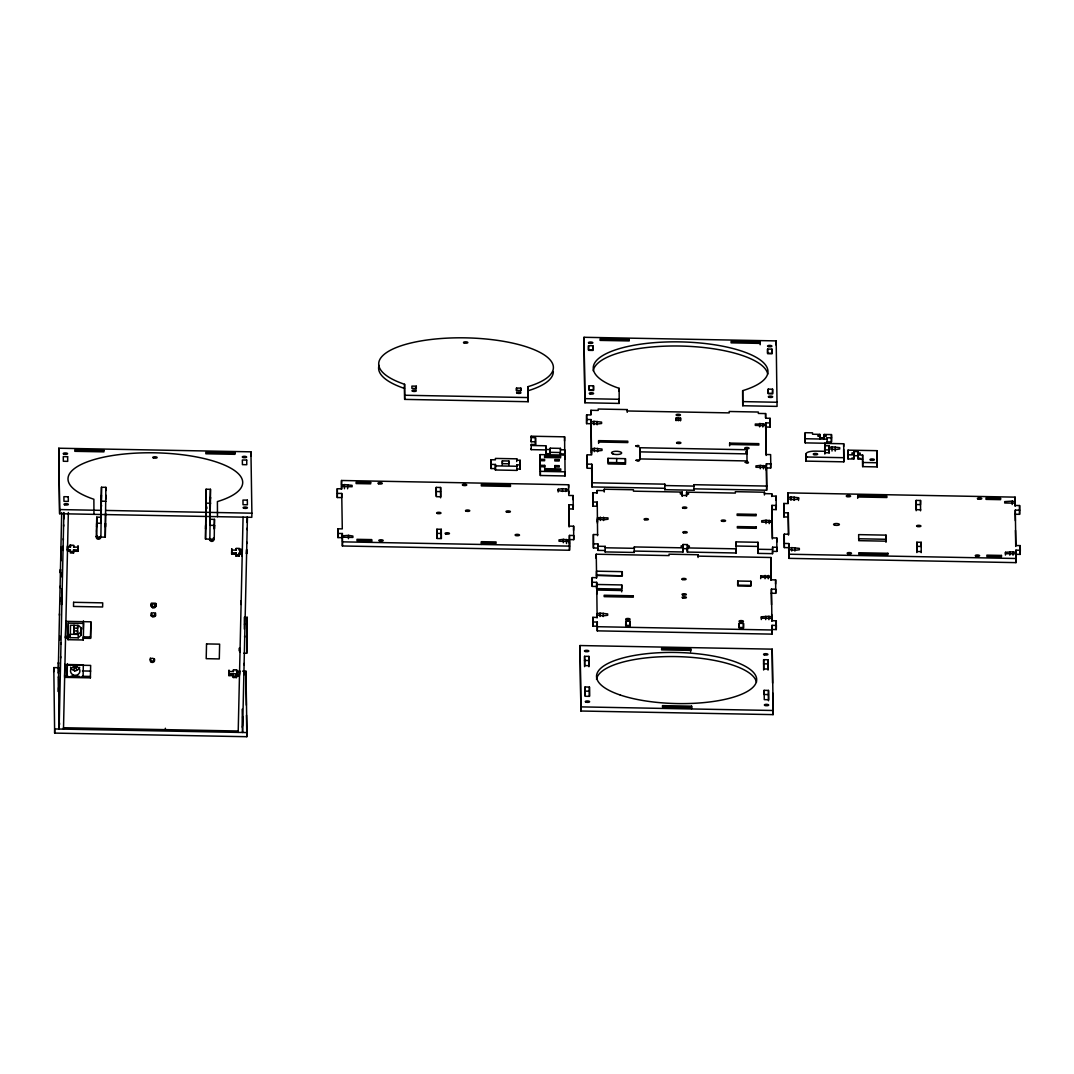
<?xml version="1.0" encoding="UTF-8"?>
<svg xmlns="http://www.w3.org/2000/svg" width="1074" height="1074" viewBox="0 0 1074 1074"><rect width="100%" height="100%" fill="white"/><g stroke="black" fill="none" stroke-linecap="round" stroke-linejoin="round"><path stroke-width="1.5" d="M214.37 527.079C214.558 520.877 214.236 533.536 214.424 527.347M60.453 571.274C60.278 577.463 60.6 564.817 60.413 570.992M59.929 638.131C59.741 644.293 60.063 631.633 59.889 637.862M60.802 599.547C60.627 605.575 60.936 593.224 60.762 599.279M61.46 575.006C61.285 581.195 61.607 568.562 61.419 574.738M60.063 669.411C60.238 663.182 59.916 675.935 60.104 669.693M61.607 603.051C61.419 609.213 61.742 596.553 61.567 602.769M67.528 548.478C67.353 554.64 67.662 542.169 67.487 548.21M96.66 524.864C96.848 518.661 96.526 531.335 96.714 525.146M105.44 525.307C105.265 531.523 105.588 518.823 105.4 525.025M205.684 527.186C205.496 533.375 205.819 520.742 205.644 526.918M242.227 551.768C242.053 557.983 242.375 545.27 242.187 551.486M243.838 673.264C243.664 679.493 243.986 666.779 243.798 672.995M53.7 671.747L53.794 667.612L58.801 667.706M58.775 448.22L59.634 513.708L251.799 517.319L251.893 513.184L250.94 451.832L58.775 448.22L59.634 513.708M54.653 733.099L54.747 728.951L246.926 732.562L246.832 736.71L54.653 733.099L53.794 667.612M61.688 512.513L58.238 672.337M61.003 551.378L61.097 547.243L61.137 560.682L61.231 556.533M58.332 678.379L58.385 691.817L58.479 687.682M61.648 593.21L61.742 589.076L61.795 602.501L61.889 598.366M59.083 720.238L59.03 722.99L58.466 662.403L58.479 663.799M59.083 719.634L59.245 713.055L59.271 714.452M63.876 512.513L59.124 729.031L59.043 724.386M64.588 675.855L64.843 664.336M65.447 637.983L65.823 621.524M63.487 729.112L68.347 512.473M67.34 663.598L67.071 676.942L83.087 677.238L83.316 664.752M68.293 621.645L68.011 639.688L83.289 639.97L83.665 623.417L68.387 623.135L68.011 639.688M67.071 676.942L67.353 664.524L83.369 664.833M70.387 551.163L67.474 551.11L67.447 549.713L70.36 549.767L70.347 552.962L73.542 553.016L73.569 549.834L77.932 549.915L77.959 551.311L73.582 551.231L73.569 549.834M67.541 545.579L67.568 546.975L70.481 547.028L70.522 545.23M70.24 637.661L70.522 625.243L78.523 625.39L81.369 628.209L81.221 635.11L78.241 637.808L70.24 637.661L70.186 634.264L78.187 634.412L81.168 631.713L81.262 627.578M77.959 551.311L78.053 547.176L73.676 547.082L73.717 545.297L69.783 545.082M73.945 633.633L74.025 625.363L73.945 633.633L77.583 633.7L77.664 625.43L77.704 628.183L74.066 628.115M77.932 549.915L78.026 545.78L78.053 547.176M83.248 629.136L83.436 620.853M83.866 638.251L90.538 638.372L90.86 622.074M90.538 638.372L90.914 621.819L65.876 621.336M93.948 514.352L93.881 499.262A87.37 27.87 1.3 0 1 93.263 459.833A87.37 27.87 1.3 0 1 216.8 462.142A87.37 27.87 1.3 0 1 217.404 501.585L217.485 516.675M67.81 676.029L64.588 675.962L64.601 677.358L90.377 677.842L90.659 665.424L64.883 664.94M96.432 530.945L96.754 517.158L101.117 517.238L101.211 523.28L96.848 523.199L96.754 517.158M101.466 495.074L101.131 507.519L101.493 487.26L105.87 487.341L105.265 537.161L96.526 536.987L96.848 523.199M101.104 517.574L101.265 506.404M100.902 537.081L101.493 487.26M105.776 497.92L105.843 495.154L105.802 499.303M105.789 490.603L105.87 487.341M105.574 513.184L105.265 537.161M151.421 603.749L151.367 606.515L151.353 605.575M155.797 603.83L155.73 606.595L156.254 605.078M205.765 503.894L206.101 489.22L210.464 489.301L209.873 539.121M206.101 498.43L205.51 539.041L214.236 539.202L214.464 519.36L210.088 519.279L210.182 525.32L214.558 525.401M205.51 539.041L206.101 489.22M210.142 503.988L210.464 489.301M210.088 519.628L210.437 497.114L210.464 498.511M214.25 528.569L214.464 519.36M228.91 674.23L229.004 670.082L228.937 675.613L233.3 675.707L233.286 674.311L228.91 674.23L228.937 675.613M231.675 552.801L231.756 548.666L231.689 554.197L236.052 554.278L236.038 552.882L231.675 552.801L231.689 554.197M236.508 675.761L239.421 675.814C238.643 662.913 241.986 679.909 236.481 674.365L236.468 677.56L233.259 677.493L233.286 674.311M229.03 671.478L233.394 671.559L233.434 669.773L236.642 669.827L236.602 671.626L239.515 671.68L239.489 670.283M239.26 554.345L242.174 554.399L242.147 553.003L239.233 552.949L239.22 556.131L236.012 556.077L236.038 552.882M231.783 550.063L236.146 550.143L236.186 548.344L239.395 548.411L239.354 550.197L242.268 550.25L242.241 548.868M236.468 677.56L236.481 674.365M239.22 556.131L239.233 552.949M237.394 674.942L237.354 670.498M240.093 553.365L240.106 548.801M239.529 647.917L239.462 651.166L239.408 648.146M239.905 652.025L239.972 648.777M240.898 604.487L241.059 601.024M242.08 556.319L242.147 553.003M238.186 732.401L243.073 517.158M244.348 629.082L244.348 617.282L247.262 617.335L246.711 653.287L243.798 653.234M247.208 517.037L247.141 522.568M247.436 517.238L242.549 732.481L242.482 727.836M242.617 671.156L245.959 671.223L246.335 705.202M250.846 455.98L250.94 451.832M247.262 617.335L246.711 653.287M337.29 488.737L337.276 497.517L341.639 497.611L341.733 493.463L337.37 493.382L337.29 488.737L341.666 488.818M337.276 497.517L337.37 493.382M337.921 528.797L337.894 537.577L342.27 537.658L342.364 533.523L337.988 533.442L337.921 528.797L342.284 528.878L341.733 493.463M337.894 537.577L337.988 533.442M341.438 484.642L341.532 480.494L568.643 484.763L568.71 489.422L562.588 488.697L562.534 491.462M342.324 541.336L342.364 533.523M342.391 545.981L342.485 541.846L569.596 546.116L569.502 550.25L342.391 545.981L342.418 537.201L352.903 537.443L352.876 536.047L348.5 535.362L342.391 535.845M344.418 488.737L344.512 484.602L352.084 485.341L352.111 486.737L341.626 486.495M347.614 488.791L347.707 484.656M348.446 538.718L348.5 535.362M371.497 542.357L371.564 539.604L356.998 539.323L357.024 540.719L371.591 541.001L371.564 539.604M404.495 388.439L404.589 384.291A87.37 27.87 1.3 0 1 403.972 344.861A87.37 27.87 1.3 0 1 527.509 347.184A87.37 27.87 1.3 0 1 528.126 386.613L528.207 401.716L404.67 399.394L404.495 388.439A87.37 27.87 1.3 0 1 379.041 365.335M404.67 399.394L404.589 384.291M416.202 388.936L416.269 386.17L411.892 386.09L411.933 388.412L416.296 388.493L416.269 386.17M436.219 496.175L436.245 487.395L440.608 487.475L440.756 496.765L436.38 496.685L436.245 487.395M436.876 538.007L436.89 529.213L441.266 529.294L441.401 538.598L437.037 538.504L436.89 529.213M440.608 497.812L440.608 487.475M441.239 538.087L441.266 529.294M481.421 544.424L481.474 541.672L496.04 541.94L496.054 543.337L481.501 543.055L481.474 541.672M520.232 464.935L520.165 460.29L516.809 460.222L516.795 458.826L495.382 458.423L495.409 459.82L491.046 459.739L491.019 468.533L495.382 468.613L495.409 469.996L516.809 470.399L516.889 464.867L520.232 464.935L520.138 469.07L516.795 469.016L516.809 470.399M491.019 468.533L491.046 459.739M495.382 468.613L495.476 464.465L491.113 464.384M495.409 469.996L495.476 464.465M502.243 465.015L502.337 460.88L508.888 461.001L508.928 463.793L502.377 463.673L502.337 460.88M508.794 465.149L508.888 461.001M516.446 390.815L516.5 388.063L520.877 388.144L520.903 390.466L516.54 390.386L516.5 388.063M516.728 461.592L516.795 458.826M520.809 390.896L520.877 388.144M520.165 460.29L520.138 469.07M528.207 401.716L528.126 386.613M535.47 444.555L535.429 441.817L531.066 441.736L531.133 436.205L564.615 436.836L564.736 453.993L560.36 453.899L560.346 452.516L550.143 452.315L550.237 448.18L560.44 448.368L560.453 449.764L564.83 449.845L564.736 453.993M550.237 448.18L550.17 453.711L545.807 453.631L545.74 449.912L531.187 449.644L531.268 444.435L535.631 444.515L535.523 437.682L531.16 437.601L531.133 436.205M535.429 441.817L535.523 437.682M540.155 454.624L540.222 459.269L544.599 459.35L544.612 460.746L540.249 460.665L540.329 475.487L565.072 475.957L564.911 455.094L540.155 454.624L540.128 463.404M540.222 459.269L540.222 469.445M540.329 475.487L540.343 466.707L544.706 466.787L544.693 465.391L540.316 465.311M544.625 468.157L544.693 465.391M544.679 471.405L544.746 468.653L560.749 468.949L560.776 470.345L544.76 470.036L544.746 468.653M545.74 449.912L545.834 445.777L531.281 445.495L531.268 444.435M545.807 453.631L545.834 445.777M554.815 468.345L554.882 465.579L559.245 465.673L559.272 467.056L554.909 466.975L554.882 465.579M558.171 491.973L558.238 489.22L562.588 488.697M560.36 453.899L560.44 448.368M564.521 440.971L564.615 436.836M564.817 459.229L564.911 455.094M563.326 542.719L563.38 539.349L569.502 540.074L569.502 550.25M565.072 475.957L565.166 471.822L540.423 471.352M565.73 491.516L565.797 488.751M566.495 543.551L566.589 539.417M568.576 487.529L568.643 484.763M568.67 493.57L568.737 490.805L562.628 491.301L558.252 490.617L558.238 489.22M568.858 508.888L568.952 504.753L573.328 504.834L573.234 508.969L568.858 508.888L569.139 526.985M569.341 539.564L569.435 535.416L573.798 535.51L573.704 539.645L569.341 539.564L569.408 544.209M573.086 499.678L573.18 495.544L568.804 495.463L568.737 490.805M573.556 530.355L573.65 526.206L569.287 526.126L568.952 504.753M584.028 337.29L584.887 402.777L619.215 403.421L619.134 388.332A87.37 27.87 1.3 0 1 618.517 348.902A87.37 27.87 1.3 0 1 742.053 351.211A87.37 27.87 1.3 0 1 742.671 390.654L742.738 405.744L777.066 406.388L776.193 340.901L584.028 337.29L584.887 402.777M580.041 645.541L580.9 711.015L773.079 714.626L773.173 710.491L772.206 649.152L580.041 645.541L580.9 711.015M765.681 428.405L765.668 427.009L770.031 427.09L770.058 418.31L765.681 418.216L765.614 413.571L758.338 413.436L758.311 412.04L729.192 411.49L729.219 412.886L627.31 410.98L627.283 409.583L598.178 409.033L598.191 410.429L590.915 410.295L590.982 414.94L586.619 414.859L586.592 423.639L590.968 423.72L590.995 426.042M586.592 423.639L586.619 414.859M588.525 345.694L588.431 349.842L592.794 349.923L592.888 345.774L588.525 345.694L588.592 350.339L592.969 350.419L592.888 345.774M594.365 451.671L594.419 448.314L602.004 449.053L602.017 450.449L597.668 450.973L591.532 450.261L591.613 454.906L587.236 454.826L587.29 468.251L591.667 468.331L591.949 486.925L664.739 488.294L664.766 489.69L693.885 490.241L693.952 484.696L766.742 486.066L766.648 490.214L693.858 488.845L693.885 490.241M587.29 468.251L587.236 454.826M589.089 388.519L589.156 385.754L593.519 385.834L593.586 390.48L589.223 390.399L589.156 385.754M584.578 666.645L584.578 656.308L588.941 656.389L589.089 665.679L584.726 665.598L584.578 656.308M590.821 414.43L590.915 410.295M585.035 695.764L585.048 686.984L589.425 687.065L589.572 696.355L585.196 696.274L585.048 686.984M586.686 419.504L591.062 419.585L591.425 453M591.438 454.396L591.116 423.304L597.238 424.015L601.601 423.505L601.574 422.109L594.003 421.357L593.949 424.727M591.667 468.331L591.761 464.196L587.384 464.116M593.519 385.834L593.425 389.969L589.062 389.889M591.949 486.925L591.761 464.196M588.941 666.726L588.941 656.389M592.727 492.724L592.781 506.149L597.144 506.23L597.238 502.095L592.875 502.014L592.727 492.724L597.09 492.805L597.063 490.482L604.34 490.617L604.313 489.22L633.432 489.771L633.459 491.167L682.232 492.08L682.178 495.772M592.781 506.149L592.875 502.014M589.398 695.845L589.425 687.065M592.244 577.597L592.217 586.391L596.58 586.471L596.62 588.606L621.658 589.076L621.752 584.941L596.714 584.471L596.674 582.336L592.311 582.256L592.244 577.597L596.607 577.691L596.245 554.211L669.035 555.58L669.008 554.184L698.127 554.734L698.154 556.131L770.944 557.5L771.186 580.242M592.217 586.391L592.311 582.256M597.748 534.624L593.385 534.543L593.425 547.982L597.802 548.062L597.842 550.385L605.118 550.519L605.132 551.915L634.251 552.466L634.331 546.934L683.091 547.847L683.077 546.921L681.184 546.881L681.171 545.861L683.064 545.887L682.997 551.982L634.237 551.069L634.251 552.466M593.425 547.982L593.385 534.543M597.144 424.176L597.198 421.424M592.861 617.335L592.835 626.129L597.198 626.209L597.292 622.061L592.929 621.98L592.861 617.335L597.225 617.416M597.144 424.78L597.211 422.028M592.835 626.129L592.929 621.98M597.574 451.738L597.627 448.368M596.996 493.234L597.063 490.482M598.607 443.387L598.661 440.635L627.78 441.186L627.807 442.569L598.688 442.032L598.661 440.635M596.151 558.359L596.245 554.211M597.386 521.803L597.48 517.668L607.965 517.856L607.991 519.252L603.628 519.776L597.506 519.064L597.413 523.199M596.513 578.121L596.567 575.355L622.343 575.852L622.276 571.663L596.5 571.18L596.406 575.315L622.182 575.798L622.276 571.663M596.58 586.471L596.674 582.336M596.62 588.606L596.714 584.471M596.701 594.191L596.795 590.042L621.833 590.512M597.842 550.385L597.896 543.927L593.519 543.833M597.278 630.854L597.372 626.706L772.072 629.995L771.978 634.13L597.278 630.854L597.292 622.061M600.339 520.474L600.379 517.118M600.017 616.516L600.071 613.147L607.656 613.898L607.669 615.295L603.319 615.818L597.184 615.093M603.534 520.541L603.588 517.171M604.259 491.986L604.313 489.22M603.226 616.57L603.279 613.214M605.132 551.915L605.212 546.384L597.936 546.25L597.896 543.927M607.965 458.343L607.871 462.478L625.337 462.8L625.43 458.665L607.965 458.343L608.045 463.914L625.524 464.237L625.43 458.665M616.61 462.639L616.704 458.504M619.067 391.084L619.134 388.332M627.229 412.335L627.283 409.583M625.766 621.202L625.672 625.35L630.049 625.43L630.143 621.282L625.766 621.202L625.847 625.86L630.21 625.941L630.143 621.282M639.849 459.873L639.822 447.737L746.967 449.751L746.994 461.887M664.766 489.69L664.833 484.159L592.043 482.79M676.11 420.686L676.177 417.934L680.54 418.014L680.58 420.337L676.217 420.256L676.177 417.934M678.298 420.739L678.352 417.974M680.473 420.78L680.54 418.014M682.138 496.215L682.232 492.08M682.97 550.036L683.037 544.505L687.414 544.585L687.427 545.981L689.32 546.008L689.347 547.028L687.454 547.002L687.373 552.063L736.146 552.989L736.24 548.841L687.467 547.928M686.501 496.295L686.595 492.161L735.368 493.073L735.341 491.677L764.46 492.228L764.487 493.624L771.763 493.758L771.79 496.081L776.166 496.161L776.22 509.6L771.844 509.519L771.938 505.384L776.314 505.465L776.22 509.6M687.414 544.585L687.373 552.063M690.649 651.77L690.703 649.018L661.584 648.468L661.611 649.864L690.73 650.401L690.703 649.018M691.535 708.934L691.602 706.168L662.483 705.618L662.497 707.014L691.616 707.565L691.602 706.168M698.06 557.5L698.127 554.734M729.622 445.858L729.689 443.092L758.808 443.643L758.835 445.039L729.716 444.488L729.689 443.092M757.976 553.392L757.962 542.289L736.12 541.873L736.026 546.008L757.868 546.424L757.976 553.392L772.542 553.66L772.595 547.203L776.958 547.284L776.864 551.432L772.501 551.338L772.542 553.66M737.731 581.021L737.637 585.155L750.739 585.397L750.833 581.262L737.731 581.021L737.798 585.988L750.901 586.229L750.833 581.262M742.671 390.654L742.738 405.744M739.113 623.336L739.019 627.471L743.383 627.552L743.476 623.417L739.113 623.336L739.181 627.981L743.557 628.062L743.476 623.417M746.967 449.751L746.873 453.886L639.728 451.872M760.15 344.754L760.204 342.002L731.085 341.451L731.112 342.848L760.231 343.398L760.204 342.002M759.6 426.297L759.654 423.545L765.775 424.257L765.762 422.874L770.125 422.955M759.6 426.861L759.654 423.545M757.868 546.424L757.962 542.289M760.258 468.734L760.311 465.418L766.433 466.129L766.393 463.807L770.77 463.887L770.676 468.036L766.299 467.955L766.339 470.278M762.809 426.969L762.862 423.599M760.687 578.658L760.754 575.892L771.226 576.094M763.466 468.841L763.507 465.472M765.52 417.719L765.614 413.571M761.318 619.55L761.385 616.785L768.944 616.328L771.87 616.986L771.83 621.134L771.669 614.556M765.762 422.874L766.111 455.443M767.588 349.063L767.494 353.198L771.87 353.279L771.964 349.144L767.588 349.063L767.668 353.708L772.031 353.789L771.964 349.144M764.393 494.993L764.46 492.228M766.393 463.807L766.648 490.214M768.219 389.124L768.125 393.259L772.488 393.339L772.582 389.204L768.219 389.124L768.286 393.769L772.662 393.849L772.582 389.204M766.004 523.588L766.057 520.232L772.179 520.944L772.085 525.092L771.844 509.519M765.05 578.738L765.104 575.369M763.641 670.015L763.641 659.678L768.004 659.758L768.152 669.048L763.789 668.968L763.641 659.678M770.058 418.31L770.031 427.09M764.057 693.106L764.124 690.34L768.487 690.421L768.635 699.724L764.272 699.644L764.124 690.34M765.695 619.631L765.749 616.261M769.212 523.656L769.266 520.286M768.259 578.792L768.313 575.436M768.017 670.095L768.004 659.758M768.89 619.685L768.944 616.328M771.696 496.524L771.763 493.758M770.944 557.5L771.132 580.228M776.099 345.049L776.193 340.901M768.487 700.758L768.487 690.421M766.057 520.232L761.708 520.756L761.721 522.139L772.206 522.34L772.3 538.933M771.333 593.237L771.427 589.102L775.804 589.183L775.71 593.318L771.333 593.237L771.521 604.716M771.911 629.485L772.005 625.35L776.368 625.43L776.274 629.565L771.911 629.485L771.978 634.13M772.206 649.152L772.582 683.131M776.072 500.309L776.166 496.161M775.562 584.028L775.656 579.893L771.293 579.812L771.253 577.476L760.768 577.288L760.754 575.892M776.717 542.128L776.811 537.993L772.448 537.913L772.206 522.34M776.193 624.92L776.287 620.785L771.924 620.705L771.884 618.382L761.412 618.181L761.385 616.785M790.92 500.336L790.974 496.98L798.546 497.718L798.573 499.115L794.21 499.638L788.088 498.913L788.168 503.572L783.792 503.478L783.845 516.916L788.209 516.997L788.491 535.094M783.845 516.916L783.792 503.478M783.939 512.781L788.303 512.862L788.638 534.234L784.275 534.154L784.181 538.289L784.329 547.592L788.692 547.673L788.759 552.318M784.329 547.592L784.275 534.154M1015.105 497.141L1015.078 505.935L1015.105 497.141L787.994 492.872L787.967 501.665M787.994 503.062L787.994 492.872M788.209 516.997L788.303 512.862M788.692 547.673L788.786 543.538L784.423 543.444M788.786 543.538L788.853 558.359L1015.964 562.628L1015.991 553.835L1005.506 553.687L1005.492 552.291L1013.051 551.835L1015.964 552.492L1015.964 562.628M788.853 558.359L788.88 549.579L795.002 550.291L799.365 549.767L799.338 548.371L791.766 547.633L791.713 550.989M794.116 500.403L794.169 497.034M794.908 551.056L794.961 547.686M798.492 500.484L798.546 497.718M819.798 439.078L819.824 434.366L812.548 434.232L812.521 432.835L805.245 432.701L805.245 442.877L827.087 443.293L827.155 437.749L831.531 437.843L831.437 441.978L827.061 441.897L827.087 443.293M805.245 442.877L805.245 432.701M829.115 451.577L829.088 449.952L824.711 449.872L824.778 443.401L843.708 443.763L843.828 461.833L805.97 461.122L806.024 453.966A9.465 3.021 1.3 0 1 815.434 451.12L824.899 451.308L824.926 452.691L829.289 452.785L829.222 448.825L835.344 449.55L839.707 449.026L839.68 447.63L832.108 446.891L832.014 451.026M819.731 438.501L819.824 434.366M824.161 439.159L824.201 434.446L831.477 434.581L831.531 437.843M824.711 449.872L824.778 443.401M824.832 454.06L824.899 451.308M829.088 449.952L829.182 445.804L824.805 445.723M829.128 452.973L829.182 445.804M831.477 434.581L831.437 441.978M835.21 451.08L835.304 446.945M843.64 446.516L843.708 443.763M848.03 450.14L848.004 458.92L853.83 459.028L853.87 451.55L858.233 451.63L858.26 453.027L860.153 453.053L860.167 454.087L858.274 454.047L858.287 454.973L862.65 455.054L862.677 466.626L877.243 466.908L877.136 450.677L848.03 450.14L848.004 458.92M853.803 457.081L853.87 451.55M862.677 466.626L862.556 459.202L858.193 459.108L858.233 451.63M857.683 498.336L857.75 495.584L886.869 496.134L886.896 497.517L857.777 496.98L857.75 495.584M862.556 459.202L862.65 455.054M877.136 450.677L877.243 466.908M885.969 542.303L886.023 535.134L858.65 534.624L858.744 540.665L886.117 541.175L886.023 535.134M916.189 510.727L916.189 500.403L920.552 500.484L920.552 510.821M916.847 552.56L916.847 542.222L921.21 542.303L921.21 552.64M920.552 500.484L920.458 504.619L916.095 504.538M921.21 542.303L921.116 546.438L916.753 546.357M1005.425 555.057L1005.492 552.291M1009.788 555.137L1009.842 551.781M1012.205 504.498L1012.258 501.128L1004.7 501.598L1004.714 502.994L1015.199 503.142L1015.239 505.465L1019.602 505.545L1019.575 514.339L1015.212 514.245L1015.306 510.11L1019.669 510.19M1012.997 555.204L1013.051 551.835M1015.843 554.305L1015.937 550.17L1020.3 550.25L1020.206 554.385L1015.843 554.305L1015.87 556.627M1019.602 505.545L1019.575 514.339M1015.306 510.11L1015.856 545.525L1020.233 545.605L1020.206 554.385M152.575 604.031L151.139 604.192M156.28 604.112L155.529 604.783L154.817 604.085M155.73 605.548L154.938 604.528L156.267 604.716M404.764 395.245L528.301 397.568M584.981 398.642L619.309 399.286M742.832 401.609L777.16 402.253M759.667 424.096L755.304 424.015L755.317 425.411L765.802 425.613L766.259 454.517L770.622 454.597L770.77 463.887M819.838 435.292L817.945 435.252L817.972 436.286L819.851 436.312L819.878 437.709L824.241 437.789L824.228 436.393L826.121 436.433L826.107 435.413L824.214 435.373L824.201 434.446M805.339 438.742L827.181 439.145L827.155 437.749M829.209 447.428L832.108 446.891M853.897 452.946L852.004 452.906L852.018 453.926L853.911 453.966L853.924 454.893L848.098 454.785M591.519 448.865L594.419 448.314M545.901 449.496L550.264 449.576M853.776 455.685L858.139 455.765L858.166 457.162M843.922 457.699L806.064 456.987L806.024 453.966M851.924 458.061L853.817 458.101L853.83 459.028M860.073 458.222L858.18 458.182L858.193 459.108M862.771 462.491L877.337 462.76M747.142 460.947L639.997 458.934L639.822 447.737M495.503 465.861L516.903 466.264L516.889 464.867M682.245 493.006L680.352 492.979L680.366 494L682.259 494.027L682.272 495.423L686.648 495.503L686.622 494.107L688.515 494.147L688.501 493.127L686.608 493.087L686.595 492.161M788.061 497.531L790.974 496.98M1015.172 501.8L1012.258 501.128M436.151 491.53L440.515 491.61M920.7 509.774L916.337 509.694L916.189 500.403M101.708 501.196L106.084 501.276M206.315 503.169L210.692 503.25M59.728 509.573L100.728 510.338M105.735 510.432L251.893 513.184M858.556 538.759L885.929 539.282M436.796 533.348L441.172 533.442M788.853 548.183L791.766 547.633M921.358 551.593L916.981 551.512L916.847 542.222M758.069 549.257L772.636 549.526L772.595 547.203M682.943 548.639L687.32 548.72L687.333 550.116M97.68 537.859L100.594 537.913M209.564 539.967L212.477 540.021M788.947 554.224L1016.058 558.493M70.32 551.566L73.529 551.62L73.542 553.016M239.193 554.734L235.998 554.681L236.012 556.077M151.313 603.158L155.676 603.239M150.696 615.657L155.636 615.751M244.456 624.249L247.369 624.303M73.905 630.881L77.543 630.962L77.583 633.7M68.817 636.573L65.487 636.506L65.501 637.902L68.843 637.956M83.839 636.855L90.525 636.976M584.484 660.443L588.847 660.523M763.547 663.813L767.91 663.893M82.43 670.941L90.699 671.089M229.004 673.693L237.273 673.841M236.441 676.164L233.246 676.096L233.259 677.493M71.032 676.083L79.073 676.244M82.295 676.298L90.35 676.445L90.377 677.842M584.954 691.119L589.331 691.2M764.03 694.489L768.393 694.569M580.994 706.88L773.173 710.491M63.46 727.729L238.16 731.005M1020.233 545.605L1020.3 550.25M1015.937 550.17L1015.964 552.492M1015.212 514.245L1015.319 520.689M1015.467 530.341L1015.722 546.438M843.627 449.442L843.828 461.833M805.97 461.122L805.93 458.101A9.465 3.021 1.3 0 1 807.165 456.625M776.811 537.993L776.864 551.432M775.656 579.893L775.71 593.318M776.287 620.785L776.274 629.565M771.938 505.384L772.179 520.944M770.595 463.377L770.676 468.036M771.427 589.102L771.87 616.986M772.005 625.35L772.072 629.995M772.743 693.079L773.079 714.626M766.742 486.066L766.46 467.485L755.975 467.284L755.948 465.888L760.311 465.418M736.12 541.873L736.146 552.989M693.952 484.696L693.979 486.092L664.86 485.542L664.833 484.159M683.037 544.505L683.064 545.887M682.983 551.056L682.997 551.982M634.331 546.934L634.345 548.317L605.226 547.78L605.212 546.384M619.161 400.293L619.215 403.421M621.752 584.941L621.698 591.868M600.071 613.147L597.171 613.697L597.131 617.859L596.795 590.042M597.238 502.095L597.6 535.658M594.003 421.357L591.089 421.907L591.062 419.585M573.18 495.544L573.234 508.969M573.65 526.206L573.704 539.645M569.435 535.416L569.502 540.074M569.596 546.116L569.529 541.457L559.044 541.269L559.017 539.873L563.38 539.349M550.143 452.315L550.17 453.711M531.039 440.34L531.066 441.736M531.174 448.57L531.187 449.644M344.512 484.602L341.599 485.153L341.505 489.288L341.532 480.494M247.087 528.247L247.101 529.643M246.765 542.048L246.792 543.444M245.959 671.223L246.926 732.562M246.496 715.15L246.832 736.71M244.644 635.875L244.657 637.258M244.013 663.463L244.04 664.86M240.16 550.613L240.2 553.714M240.791 601.225L240.831 604.313M242.711 717.902L242.684 716.506L242.456 726.44L242.187 709.216M239.327 548.801L239.354 550.197M236.132 548.747L236.146 550.143M237.233 671.062L237.3 675.707M236.575 670.23L236.602 671.626M233.38 670.163L233.394 671.559M210.155 503.102L210.222 507.049M205.899 503.612L205.846 506.968L205.792 503.021M165.356 728.239L165.369 729.635M101.184 501.061L101.238 505.008M96.445 531.039L96.526 536.987M83.248 636.963L83.289 639.97M83.06 675.613L83.087 677.238M81.168 631.713L81.221 635.11M78.187 634.412L78.241 637.808M73.663 545.699L73.676 547.082M70.454 545.632L70.481 547.028M67.004 672.217L67.044 675.318M63.769 512.983L63.702 519.118M63.648 524.797L63.661 526.193M63.339 538.598L63.353 539.994M60.063 586.297L60.09 587.693M60.963 642.776L60.99 644.158M60.654 656.563L60.681 657.959M59.432 613.898L59.459 615.295M596.526 679.318A80.094 25.548 1.3 0 1 676.11 656.59A80.094 25.548 1.3 0 1 756.458 682.326M58.452 677.533A2.188 0.698 1.3 0 1 58.439 676.835M242.174 726.789A2.188 0.698 1.3 0 1 242.187 727.487M59.688 724.198A2.188 0.698 1.3 0 1 59.661 723.205M58.546 673.385A2.188 0.698 1.3 0 1 58.533 672.7M553.311 371.523A87.37 27.87 1.3 0 1 528.032 390.761M593.251 370.825A87.37 27.87 1.3 0 1 680.07 346.029A87.37 27.87 1.3 0 1 767.709 374.101M746.86 452.986A2.188 0.698 1.3 0 1 745.772 452.879M745.745 451.671A2.188 0.698 1.3 0 1 746.833 451.59M101.453 510.19A2.188 0.698 1.3 0 1 101.453 509.506M101.547 506.055A2.188 0.698 1.3 0 1 101.547 505.357M209.927 507.398A2.188 0.698 1.3 0 1 209.94 508.096M206.96 508.297A2.188 0.698 1.3 0 1 206.946 507.089M154.535 659.02A2.188 2.067 -0.9 0 1 151.743 660.966A2.188 2.067 -0.9 0 1 150.494 657.906M155.515 612.959A2.188 2.067 -0.9 0 1 153.34 615.523A2.188 2.067 -0.9 0 1 151.3 612.878M100.553 536.382A2.188 2.067 -0.9 0 1 96.338 536.302M213.901 538.517A2.188 2.067 -0.9 0 1 209.672 538.436M155.717 603.991A2.188 2.067 -0.9 0 1 153.542 606.555A2.188 2.067 -0.9 0 1 151.501 603.91M100.607 536.705A2.188 2.067 -0.9 0 1 97.868 539.188A2.188 2.067 -0.9 0 1 96.969 535.711M213.404 537.899A2.188 2.067 -0.9 0 1 212.343 541.336A2.188 2.067 -0.9 0 1 209.725 538.759M76.549 666.484A1.45 1.383 -0.9 0 1 75.851 667.303M74.737 667.424A1.45 1.383 -0.9 0 1 73.73 666.43M79.691 667.343A4.739 4.484 -0.9 0 1 76.281 670.458M75.046 670.579A4.739 4.484 -0.9 0 1 70.548 667.169M63.098 549.713L63.098 550.438L63.178 546.089L63.098 549.713M246.523 553.15L246.537 553.889L246.617 549.526L246.523 553.15M73.596 602.299L73.502 606.434L102.621 606.985L102.715 602.85L73.596 602.299M206.53 643.917L206.195 658.671L219.297 658.926L219.633 644.158L206.53 643.917M151.166 604.622C152.011 607.293 153.354 602.783 151.166 604.622M635.848 445.898C639.191 448.623 640.977 443.965 635.848 445.898M636.077 460.303C639.419 463.028 641.205 458.37 636.077 460.303M745.262 462.357C748.605 465.082 750.39 460.424 745.262 462.357M629.176 339.532L600.071 338.995L600.084 340.391L629.203 340.928L629.176 339.532M560.561 456.396L544.545 456.101L544.572 457.497L560.588 457.793L560.561 456.396M103.923 450.462L74.804 449.925L74.831 451.322L103.95 451.859L103.923 450.462M234.951 452.933L205.832 452.382L205.859 453.778L234.978 454.329L234.951 452.933M559.151 459.632L554.788 459.538L554.815 460.934L559.178 461.014L559.151 459.632M67.635 456.705L63.272 456.625L63.339 461.27L67.716 461.35L67.635 456.705M246.711 460.075L242.335 459.994L242.415 464.639L246.778 464.72L246.711 460.075M370.664 482.441L356.112 482.172L356.138 483.568L370.691 483.837L370.664 482.441M510.432 485.072L481.313 484.522L481.34 485.918L510.459 486.468L510.432 485.072M1000.565 498.269L986.013 497.987L986.026 499.383L1000.592 499.665L1000.565 498.269M68.266 496.765L63.89 496.685L63.97 501.33L68.333 501.41L68.266 496.765M247.329 500.135L242.966 500.054L243.033 504.699L247.396 504.78L247.329 500.135M756.069 514.379L737.14 514.016L737.167 515.413L756.096 515.762L756.069 514.379M756.271 526.918L737.341 526.569L737.368 527.965L756.284 528.314L756.271 526.918M887.903 553.298L858.784 552.748L858.811 554.144L887.929 554.681L887.903 553.298M1001.465 555.433L986.899 555.151L986.925 556.547L1001.478 556.815L1001.465 555.433M633.271 595.802L604.152 595.251L604.179 596.647L633.298 597.184L633.271 595.802M620.262 695.026A80.094 25.548 1.3 0 0 754.055 686.085A80.094 25.548 1.3 0 0 655.489 652.938A80.094 25.548 1.3 0 0 620.262 695.026M764.205 654.831A2.188 0.698 1.3 0 0 767.856 654.59A2.188 0.698 1.3 0 0 765.171 653.69A2.188 0.698 1.3 0 0 764.205 654.831M764.997 705.484A2.188 0.698 1.3 0 0 768.648 705.242A2.188 0.698 1.3 0 0 765.963 704.343A2.188 0.698 1.3 0 0 764.997 705.484M585.934 702.128A2.188 0.698 1.3 0 0 589.572 701.886A2.188 0.698 1.3 0 0 586.887 700.973A2.188 0.698 1.3 0 0 585.934 702.128M585.142 651.475A2.188 0.698 1.3 0 0 588.794 651.22A2.188 0.698 1.3 0 0 586.095 650.32A2.188 0.698 1.3 0 0 585.142 651.475M870.652 460.115A2.188 0.698 1.3 0 0 874.303 459.873A2.188 0.698 1.3 0 0 871.618 458.96A2.188 0.698 1.3 0 0 870.652 460.115M813.944 454.611A2.188 0.698 1.3 0 0 817.596 454.369A2.188 0.698 1.3 0 0 814.911 453.456A2.188 0.698 1.3 0 0 813.944 454.611M412.617 391.245A2.188 0.698 1.3 0 0 416.269 391.003A2.188 0.698 1.3 0 0 413.584 390.104A2.188 0.698 1.3 0 0 412.617 391.245M517.225 393.205A2.188 0.698 1.3 0 0 520.877 392.963A2.188 0.698 1.3 0 0 518.178 392.064A2.188 0.698 1.3 0 0 517.225 393.205M464.156 342.968A2.188 0.698 1.3 0 0 467.794 342.727A2.188 0.698 1.3 0 0 465.109 341.827A2.188 0.698 1.3 0 0 464.156 342.968M768.192 346.54A2.188 0.698 1.3 0 0 771.844 346.298A2.188 0.698 1.3 0 0 769.159 345.398A2.188 0.698 1.3 0 0 768.192 346.54M768.984 397.246A2.188 0.698 1.3 0 0 772.636 397.004A2.188 0.698 1.3 0 0 769.951 396.105A2.188 0.698 1.3 0 0 768.984 397.246M589.129 343.183A2.188 0.698 1.3 0 0 592.781 342.942A2.188 0.698 1.3 0 0 590.082 342.029A2.188 0.698 1.3 0 0 589.129 343.183M589.921 393.876A2.188 0.698 1.3 0 0 593.56 393.634A2.188 0.698 1.3 0 0 590.875 392.735A2.188 0.698 1.3 0 0 589.921 393.876M682.42 579.557A2.188 0.698 1.3 0 0 686.058 579.316A2.188 0.698 1.3 0 0 683.373 578.416A2.188 0.698 1.3 0 0 682.42 579.557M682.661 594.889A2.188 0.698 1.3 0 0 686.299 594.647A2.188 0.698 1.3 0 0 683.614 593.747A2.188 0.698 1.3 0 0 682.661 594.889M626.384 619.617A2.188 0.698 1.3 0 0 630.035 619.376A2.188 0.698 1.3 0 0 627.35 618.476A2.188 0.698 1.3 0 0 626.384 619.617M739.731 621.752A2.188 0.698 1.3 0 0 743.383 621.51A2.188 0.698 1.3 0 0 740.684 620.597A2.188 0.698 1.3 0 0 739.731 621.752M682.702 597.909A2.188 0.698 1.3 0 0 686.353 597.668A2.188 0.698 1.3 0 0 683.668 596.768A2.188 0.698 1.3 0 0 682.702 597.909M445.75 533.912A2.202 0.698 1.3 0 0 449.415 533.671A2.202 0.698 1.3 0 0 446.717 532.758A2.202 0.698 1.3 0 0 445.75 533.912M466.156 511.157A2.121 0.685 1.3 0 0 469.714 510.915A2.121 0.685 1.3 0 0 467.096 510.029A2.121 0.685 1.3 0 0 466.156 511.157M506.673 512.07A2.202 0.698 1.3 0 0 510.351 511.828A2.202 0.698 1.3 0 0 507.64 510.915A2.202 0.698 1.3 0 0 506.673 512.07M515.775 535.51A2.202 0.698 1.3 0 0 519.454 535.268A2.202 0.698 1.3 0 0 516.742 534.355A2.202 0.698 1.3 0 0 515.775 535.51M463.042 485.367A2.188 0.698 1.3 0 0 466.693 485.126A2.188 0.698 1.3 0 0 464.008 484.213A2.188 0.698 1.3 0 0 463.042 485.367M378.612 483.783A2.188 0.698 1.3 0 0 382.25 483.542A2.188 0.698 1.3 0 0 379.565 482.629A2.188 0.698 1.3 0 0 378.612 483.783M379.498 540.934A2.188 0.698 1.3 0 0 383.149 540.692A2.188 0.698 1.3 0 0 380.464 539.792A2.188 0.698 1.3 0 0 379.498 540.934M437.293 513.453A2.188 0.698 1.3 0 0 440.931 513.211A2.188 0.698 1.3 0 0 438.246 512.311A2.188 0.698 1.3 0 0 437.293 513.453M978.078 499.034A2.188 0.698 1.3 0 0 981.73 498.792A2.188 0.698 1.3 0 0 979.045 497.88A2.188 0.698 1.3 0 0 978.078 499.034M846.903 496.564A2.188 0.698 1.3 0 0 850.554 496.322A2.188 0.698 1.3 0 0 847.869 495.423A2.188 0.698 1.3 0 0 846.903 496.564M975.917 556.131A2.188 0.698 1.3 0 0 979.569 555.889A2.188 0.698 1.3 0 0 976.87 554.99A2.188 0.698 1.3 0 0 975.917 556.131M847.802 553.728A2.188 0.698 1.3 0 0 851.454 553.486A2.188 0.698 1.3 0 0 848.755 552.586A2.188 0.698 1.3 0 0 847.802 553.728M917.236 526.461A2.188 0.698 1.3 0 0 920.888 526.22A2.188 0.698 1.3 0 0 918.189 525.32A2.188 0.698 1.3 0 0 917.236 526.461M834.471 525.065A2.913 0.926 1.3 0 0 839.331 524.743A2.913 0.926 1.3 0 0 835.747 523.535A2.913 0.926 1.3 0 0 834.471 525.065M613.026 453.98A5.101 1.624 1.3 0 0 621.537 453.416A5.101 1.624 1.3 0 0 615.268 451.308A5.101 1.624 1.3 0 0 613.026 453.98M677.211 443.293A2.188 0.698 1.3 0 0 680.862 443.052A2.188 0.698 1.3 0 0 678.164 442.152A2.188 0.698 1.3 0 0 677.211 443.293M676.781 415.423A2.188 0.698 1.3 0 0 680.419 415.168A2.188 0.698 1.3 0 0 677.734 414.269A2.188 0.698 1.3 0 0 676.781 415.423M745.41 448.61A2.188 0.698 1.3 0 0 749.048 448.368A2.188 0.698 1.3 0 0 746.363 447.469A2.188 0.698 1.3 0 0 745.41 448.61M683.494 532.785A2.188 0.698 1.3 0 0 687.145 532.543A2.188 0.698 1.3 0 0 684.46 531.63A2.188 0.698 1.3 0 0 683.494 532.785M721.889 521.199A2.188 0.698 1.3 0 0 725.541 520.944A2.188 0.698 1.3 0 0 722.842 520.044A2.188 0.698 1.3 0 0 721.889 521.199M683.118 508.15A2.188 0.698 1.3 0 0 686.769 507.908A2.188 0.698 1.3 0 0 684.071 507.009A2.188 0.698 1.3 0 0 683.118 508.15M644.722 519.735A2.188 0.698 1.3 0 0 648.374 519.494A2.188 0.698 1.3 0 0 645.689 518.594A2.188 0.698 1.3 0 0 644.722 519.735M153.434 457.927A2.188 0.698 1.3 0 0 157.086 457.685A2.188 0.698 1.3 0 0 154.401 456.786A2.188 0.698 1.3 0 0 153.434 457.927M242.939 457.47A2.188 0.698 1.3 0 0 246.59 457.229A2.188 0.698 1.3 0 0 243.892 456.329A2.188 0.698 1.3 0 0 242.939 457.47M243.731 508.177A2.188 0.698 1.3 0 0 247.382 507.935A2.188 0.698 1.3 0 0 244.684 507.035A2.188 0.698 1.3 0 0 243.731 508.177M63.876 454.114A2.188 0.698 1.3 0 0 67.514 453.872A2.188 0.698 1.3 0 0 64.829 452.959A2.188 0.698 1.3 0 0 63.876 454.114M64.655 504.807A2.188 0.698 1.3 0 0 68.306 504.565A2.188 0.698 1.3 0 0 65.621 503.666A2.188 0.698 1.3 0 0 64.655 504.807M151.246 662.148A2.188 2.067 -0.9 0 0 154.562 660.416A2.188 2.067 -0.9 0 0 151.327 658.563A2.188 2.067 -0.9 0 0 151.246 662.148M152.28 616.61A2.188 2.067 -0.9 0 0 155.596 614.878A2.188 2.067 -0.9 0 0 152.36 613.026A2.188 2.067 -0.9 0 0 152.28 616.61M152.481 607.642A2.188 2.067 -0.9 0 0 155.797 605.911A2.188 2.067 -0.9 0 0 152.562 604.058A2.188 2.067 -0.9 0 0 152.481 607.642M72.764 674.727A4.739 4.484 -0.9 0 0 79.959 670.968A4.739 4.484 -0.9 0 0 72.951 666.954A4.739 4.484 -0.9 0 0 72.764 674.727M74.442 670.673A1.45 1.383 -0.9 0 0 76.657 669.518A1.45 1.383 -0.9 0 0 74.495 668.283A1.45 1.383 -0.9 0 0 74.442 670.673"/></g></svg>
